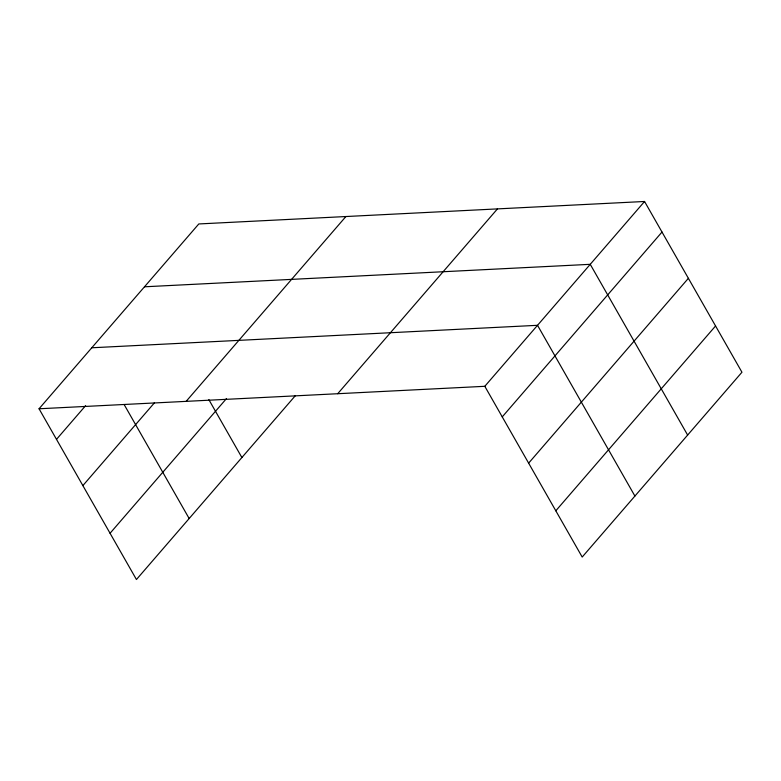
<?xml version="1.0" encoding="UTF-8"?>
<svg xmlns="http://www.w3.org/2000/svg" width="781" height="781" viewBox="0 0 781 781"><rect width="100%" height="100%" fill="white"/><g stroke="black" fill="none" stroke-linecap="round" stroke-linejoin="round"><path stroke-width="1.17" d="M39.05 408.775L198.804 223.952L644.559 201.478L741.95 372.225L582.196 557.048L484.806 386.302L39.05 408.775L136.441 579.522L295.413 395.606M56.496 439.352L85.607 405.671M82.874 485.606L154.482 402.771M186.151 401.356L345.905 216.532M110.062 533.267L226.519 398.535M337.704 393.722L497.458 208.888M484.806 386.302L644.559 201.478M502.242 416.888L661.995 232.055M528.63 463.143L688.383 278.309M555.808 510.794L715.562 325.97M144.485 286.793L590.241 264.32L687.631 435.066M91.767 347.779L537.523 325.306L634.914 496.062M208.849 399.628L241.885 457.539M124.199 404.646L189.158 518.525"/></g></svg>
